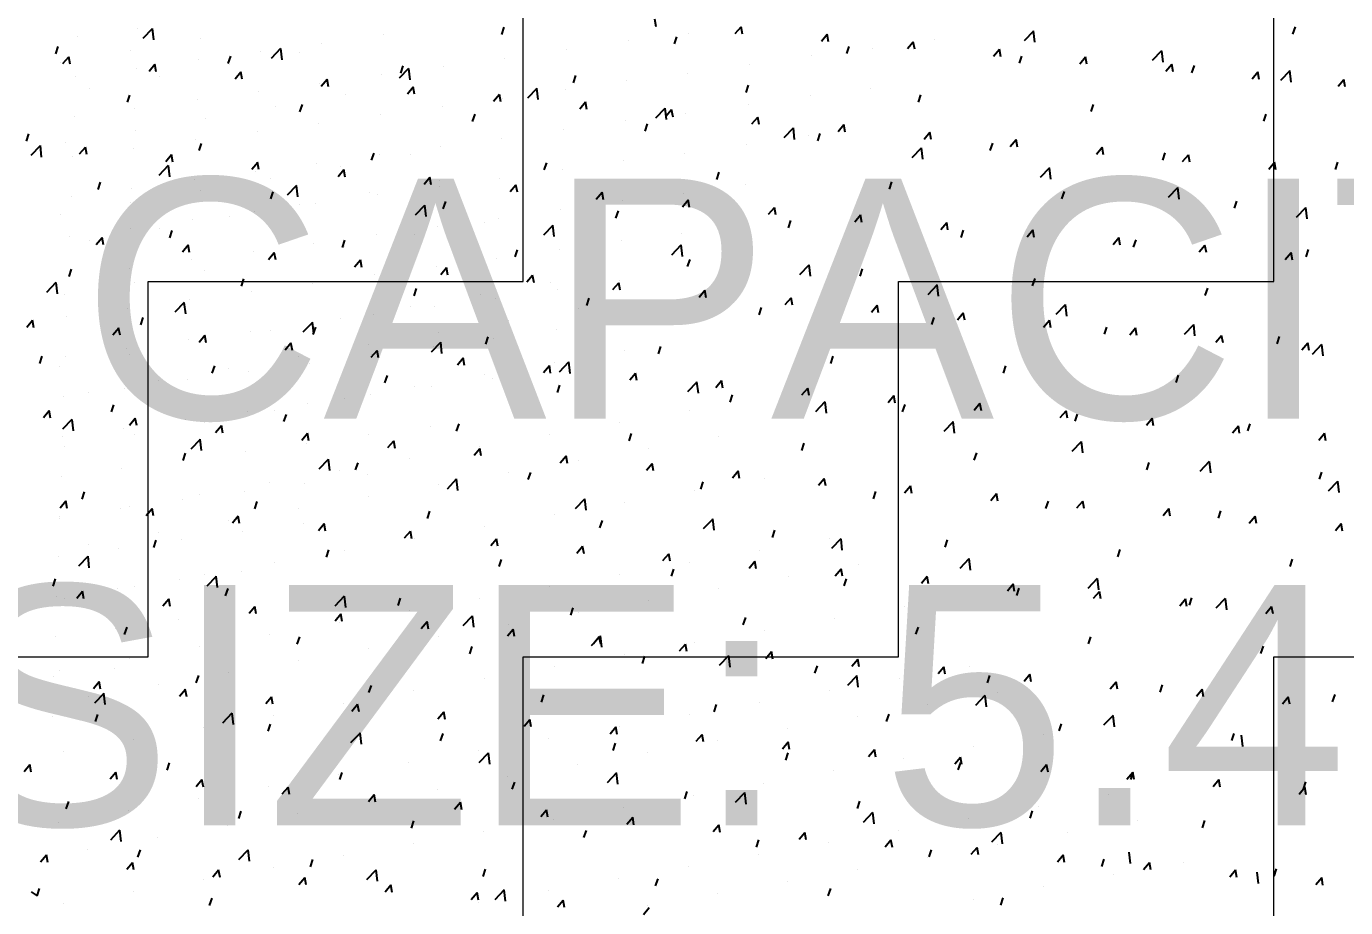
# Model space of a CAD drawing. Header units: millimetres. Extents: x 331487 to 517269, y 198509 to 399936.
# Drawn here: x 416035 to 417134, y 395081 to 395814 of the extents above; entities that cross this region are included whole.
import ezdxf

# ---------------------------------------------------------------- set-up
doc = ezdxf.new("R2010")
doc.units = ezdxf.units.MM
doc.header["$MEASUREMENT"] = 0
doc.layers.add('9th_Hatch-4', color=252, linetype='Continuous', lineweight=5)
doc.layers.add('9th_Text', color=7, linetype='Continuous', lineweight=5)
doc.layers.add('COLUMN', color=6, linetype='Continuous')
doc.styles.add('MtXpl_Swis721_Lt_BT', font='swissl.ttf')

msp = doc.modelspace()

# ---------------------------------------------------------------- linework, layer by layer
at = {"layer": '9th_Hatch-4', "linetype": 'Continuous'}
for p, q in [((416448.7, 395602.1), (416448.7, 395914.6)), ((417073.7, 395602.1), (417073.7, 395914.6)), ((416136.2, 395602.1), (416448.7, 395602.1)), ((416136.2, 395289.6), (416136.2, 395602.1)), ((416761.2, 395602.1), (417073.7, 395602.1)), ((416761.2, 395289.6), (416761.2, 395602.1)), ((415823.7, 395289.6), (416136.2, 395289.6)), ((416448.7, 395289.6), (416761.2, 395289.6)), ((416448.7, 394977.1), (416448.7, 395289.6)), ((417073.7, 395289.6), (417386.2, 395289.6)), ((417073.7, 394977.1), (417073.7, 395289.6))]:
    msp.add_line(p, q, dxfattribs=at)
at = {"layer": 'COLUMN', "color": 2, "linetype": 'Continuous'}
for p, q in [((416430.8, 395807.7), (416432.8, 395813.7)), ((416559.5, 395814.1), (416558.3, 395820.4)), ((416625.2, 395808.4), (416630.1, 395814.1)), ((416631.2, 395807.9), (416630.1, 395814.1)), ((417089.7, 395807.9), (417091.7, 395813.9)), ((416077.2, 395806), (416077.2, 395806)), ((416127.7, 395812.4), (416127.7, 395812.4)), ((416132.2, 395804.5), (416140, 395812.6)), ((416141, 395803.1), (416139.9, 395812.5)), ((416180, 395804.6), (416180, 395804.6)), ((416332.2, 395807.5), (416332.2, 395807.5)), ((416536.1, 395802.2), (416536.1, 395802.2)), ((416574.5, 395799.7), (416576.5, 395805.7)), ((416586.6, 395808.6), (416586.6, 395808.6)), ((416697, 395802.1), (416701.8, 395807.9)), ((416702.9, 395801.6), (416701.8, 395807.9)), ((416791.2, 395803.7), (416791.2, 395803.7)), ((416866, 395802.6), (416873.8, 395810.7)), ((416874.8, 395801.2), (416873.7, 395810.6)), ((416059.3, 395791.4), (416061.4, 395797.5)), ((416121.7, 395794.6), (416121.7, 395794.6)), ((416229.8, 395793.6), (416229.8, 395793.6)), ((416239, 395788), (416246.7, 395796.1)), ((416247.8, 395786.5), (416246.7, 395796)), ((416262.3, 395792.6), (416262.3, 395792.6)), ((416280.3, 395800), (416280.3, 395800)), ((416484.8, 395795.2), (416484.8, 395795.2)), ((416718.2, 395791.7), (416720.2, 395797.7)), ((416739.2, 395796.2), (416739.2, 395796.2)), ((416768.7, 395795.9), (416773.5, 395801.6)), ((416774.7, 395795.3), (416773.5, 395801.6)), ((416840.4, 395789.6), (416845.2, 395795.3)), ((416846.4, 395789), (416845.2, 395795.3)), ((416972.8, 395786.1), (416980.6, 395794.2)), ((416981.6, 395784.6), (416980.5, 395794.1)), ((416063.4, 395784.5), (416063.4, 395784.5)), ((416065.3, 395783.4), (416070.1, 395789.1)), ((416071.3, 395782.9), (416070.1, 395789.1)), ((416137, 395777.1), (416141.9, 395782.9)), ((416143, 395776.6), (416141.8, 395782.8)), ((416178.4, 395786.6), (416178.4, 395786.6)), ((416203, 395783.4), (416205.1, 395789.5)), ((416204, 395782.6), (416204, 395782.6)), ((416346.8, 395775.4), (416348.8, 395781.5)), ((416382.3, 395781.3), (416382.3, 395781.3)), ((416432.9, 395787.7), (416432.9, 395787.7)), ((416637.4, 395782.8), (416637.4, 395782.8)), ((416688.7, 395789.8), (416688.7, 395789.8)), ((416861.9, 395783.6), (416863.9, 395789.7)), ((416912.1, 395783.3), (416917, 395789)), ((416918.1, 395782.8), (416917, 395789)), ((416983.9, 395777), (416988.7, 395782.8)), ((416989.8, 395776.5), (416988.7, 395782.8)), ((417005.6, 395775.6), (417007.7, 395781.7)), ((416076, 395772.7), (416076, 395772.7)), ((416126.5, 395779.1), (416126.5, 395779.1)), ((416145.7, 395772.6), (416145.7, 395772.6)), ((416208.8, 395770.8), (416213.6, 395776.6)), ((416214.7, 395770.3), (416213.6, 395776.6)), ((416280.5, 395764.6), (416285.3, 395770.3)), ((416286.5, 395764), (416285.3, 395770.3)), ((416331, 395774.2), (416331, 395774.2)), ((416345.7, 395771.4), (416353.5, 395779.5)), ((416354.5, 395769.9), (416353.4, 395779.4)), ((416490.5, 395767.4), (416492.5, 395773.5)), ((416534.9, 395768.9), (416534.9, 395768.9)), ((416585.4, 395775.3), (416585.4, 395775.3)), ((417055.6, 395770.7), (417060.4, 395776.5)), ((417061.6, 395770.2), (417060.4, 395776.5)), ((417079.5, 395769.5), (417087.3, 395777.6)), ((417088.3, 395768), (417087.2, 395777.5)), ((417127.3, 395764.5), (417132.1, 395770.2)), ((417133.3, 395763.9), (417132.1, 395770.2)), ((416087.4, 395762.6), (416087.4, 395762.6)), ((416228.5, 395760.3), (416228.5, 395760.3)), ((416279.1, 395766.7), (416279.1, 395766.7)), ((416352.2, 395758.3), (416357, 395764)), ((416358.2, 395757.8), (416357, 395764)), ((416452.4, 395754.9), (416460.2, 395763)), ((416461.2, 395753.4), (416460.1, 395762.9)), ((416483.6, 395761.9), (416483.6, 395761.9)), ((416634.2, 395759.4), (416636.2, 395765.4)), ((416738, 395763), (416738, 395763)), ((416119, 395751.2), (416121.1, 395757.2)), ((416177.2, 395753.3), (416177.2, 395753.3)), ((416242.2, 395747.6), (416242.2, 395747.6)), ((416262.7, 395743.2), (416264.8, 395749.2)), ((416300.5, 395757.6), (416300.5, 395757.6)), ((416381.1, 395748), (416381.1, 395748)), ((416423.9, 395752), (416428.8, 395757.8)), ((416429.9, 395751.5), (416428.8, 395757.7)), ((416431.6, 395754.4), (416431.6, 395754.4)), ((416495.7, 395745.7), (416500.5, 395751.5)), ((416501.6, 395745.2), (416500.5, 395751.5)), ((416636.2, 395749.5), (416636.2, 395749.5)), ((416687.5, 395756.6), (416687.5, 395756.6)), ((416777.9, 395751.4), (416779.9, 395757.4)), ((416921.6, 395743.4), (416923.6, 395749.4)), ((416074.8, 395739.4), (416074.8, 395739.4)), ((416125.3, 395745.8), (416125.3, 395745.8)), ((416183.9, 395737.6), (416183.9, 395737.6)), ((416329.8, 395740.9), (416329.8, 395740.9)), ((416406.5, 395735.2), (416408.5, 395741.2)), ((416559.1, 395738.3), (416566.9, 395746.4)), ((416567.9, 395736.8), (416566.8, 395746.3)), ((416567.4, 395739.5), (416572.2, 395745.2)), ((416573.4, 395738.9), (416572.2, 395745.2)), ((416584.2, 395742), (416584.2, 395742)), ((416639.1, 395733.2), (416643.9, 395738.9)), ((416645.1, 395732.7), (416643.9, 395738.9)), ((417065.3, 395735.4), (417067.4, 395741.4)), ((416035, 395718.9), (416037, 395725)), ((416125.5, 395727.6), (416125.5, 395727.6)), ((416227.3, 395727), (416227.3, 395727)), ((416277.8, 395733.4), (416277.8, 395733.4)), ((416482.4, 395728.6), (416482.4, 395728.6)), ((416533.7, 395735.6), (416533.7, 395735.6)), ((416550.2, 395727.1), (416552.2, 395733.2)), ((416665.9, 395721.8), (416673.6, 395729.9)), ((416674.7, 395720.3), (416673.6, 395729.8)), ((416693.9, 395719.1), (416695.9, 395725.2)), ((416710.8, 395726.9), (416715.7, 395732.7)), ((416716.8, 395726.4), (416715.7, 395732.6)), ((416782.6, 395720.6), (416787.4, 395726.4)), ((416788.5, 395720.1), (416787.4, 395726.4)), ((416038.8, 395707.1), (416046.6, 395715.2)), ((416047.6, 395705.6), (416046.5, 395715.1)), ((416067.2, 395717.6), (416067.2, 395717.6)), ((416079.2, 395708.2), (416084, 395713.9)), ((416085.2, 395707.6), (416084, 395713.9)), ((416176, 395720), (416176, 395720)), ((416178.7, 395710.9), (416180.7, 395717)), ((416379.9, 395714.7), (416379.9, 395714.7)), ((416430.4, 395721.1), (416430.4, 395721.1)), ((416634.9, 395716.2), (416634.9, 395716.2)), ((416686.3, 395723.3), (416686.3, 395723.3)), ((416837.6, 395711.1), (416839.6, 395717.2)), ((416854.3, 395714.4), (416859.1, 395720.1)), ((416860.3, 395713.8), (416859.1, 395720.1)), ((416073.5, 395706.1), (416073.5, 395706.1)), ((416124, 395712.5), (416124, 395712.5)), ((416150.9, 395701.9), (416155.7, 395707.6)), ((416156.9, 395701.4), (416155.7, 395707.6)), ((416322.4, 395702.9), (416324.5, 395708.9)), ((416328.6, 395707.6), (416328.6, 395707.6)), ((416354.7, 395708), (416354.7, 395708)), ((416583, 395708.7), (416583, 395708.7)), ((416772.6, 395705.2), (416780.4, 395713.3)), ((416781.4, 395703.7), (416780.3, 395713.2)), ((416926, 395708.1), (416930.8, 395713.8)), ((416932, 395707.5), (416930.8, 395713.8)), ((416981.3, 395703.1), (416983.3, 395709.2)), ((416997.7, 395701.8), (417002.6, 395707.5)), ((417003.7, 395701.3), (417002.6, 395707.5)), ((416145.5, 395690.6), (416153.3, 395698.7)), ((416154.3, 395689.1), (416153.2, 395698.6)), ((416222.6, 395695.6), (416227.5, 395701.4)), ((416226.1, 395693.7), (416226.1, 395693.7)), ((416228.6, 395695.1), (416227.4, 395701.4)), ((416276.6, 395700.1), (416276.6, 395700.1)), ((416294.4, 395689.3), (416299.2, 395695.1)), ((416296.4, 395698), (416296.4, 395698)), ((416300.3, 395688.8), (416299.2, 395695.1)), ((416466.1, 395694.9), (416468.2, 395700.9)), ((416481.1, 395695.3), (416481.1, 395695.3)), ((416532.5, 395702.3), (416532.5, 395702.3)), ((416609.9, 395686.9), (416611.9, 395692.9)), ((416879.3, 395688.7), (416887.1, 395696.8)), ((416888.1, 395687.2), (416887, 395696.7)), ((417069.5, 395695.5), (417074.3, 395701.3)), ((417075.4, 395695), (417074.3, 395701.3)), ((417125, 395695.1), (417127, 395701.2)), ((416094.7, 395678.7), (416096.7, 395684.7)), ((416174.8, 395686.7), (416174.8, 395686.7)), ((416238.1, 395687.9), (416238.1, 395687.9)), ((416252.2, 395674), (416260, 395682.1)), ((416261, 395672.5), (416259.9, 395682)), ((416366.1, 395683.1), (416370.9, 395688.8)), ((416372.1, 395682.5), (416370.9, 395688.8)), ((416378.7, 395686), (416378.7, 395686)), ((416378.7, 395681.4), (416378.7, 395681.4)), ((416429.2, 395687.8), (416429.2, 395687.8)), ((416437.8, 395676.8), (416442.6, 395682.5)), ((416443.8, 395676.3), (416442.6, 395682.5)), ((416633.7, 395682.9), (416633.7, 395682.9)), ((416753.6, 395678.9), (416755.6, 395684.9)), ((416072.3, 395672.8), (416072.3, 395672.8)), ((416122.8, 395679.2), (416122.8, 395679.2)), ((416179.7, 395677.9), (416179.7, 395677.9)), ((416238.4, 395670.7), (416240.4, 395676.7)), ((416320.3, 395676), (416320.3, 395676)), ((416327.3, 395674.3), (416327.3, 395674.3)), ((416509.5, 395670.5), (416514.4, 395676.3)), ((416515.5, 395670), (416514.4, 395676.3)), ((416581.3, 395664.2), (416586.1, 395670)), ((416581.8, 395675.4), (416581.8, 395675.4)), ((416587.2, 395663.7), (416586.1, 395670)), ((416897.3, 395670.9), (416899.3, 395676.9)), ((416986, 395672.1), (416993.8, 395680.2)), ((416994.8, 395670.6), (416993.7, 395680.1)), ((416121.4, 395667.9), (416121.4, 395667.9)), ((416224.9, 395660.4), (416224.9, 395660.4)), ((416262, 395666), (416262, 395666)), ((416275.4, 395666.8), (416275.4, 395666.8)), ((416358.9, 395657.5), (416366.7, 395665.6)), ((416367.7, 395656), (416366.6, 395665.5)), ((416382.1, 395662.6), (416384.1, 395668.7)), ((416479.9, 395662), (416479.9, 395662)), ((416525.8, 395654.6), (416527.9, 395660.7)), ((416531.3, 395669), (416531.3, 395669)), ((416653, 395658), (416657.8, 395663.7)), ((416659, 395657.4), (416657.8, 395663.7)), ((417041, 395662.9), (417043, 395668.9)), ((417092.7, 395655.6), (417100.5, 395663.7)), ((417101.6, 395654.1), (417100.5, 395663.6)), ((416063.1, 395657.9), (416063.1, 395657.9)), ((416173.6, 395653.4), (416173.6, 395653.4)), ((416203.7, 395656), (416203.7, 395656)), ((416377.5, 395648.1), (416377.5, 395648.1)), ((416416.8, 395651), (416416.8, 395651)), ((416428, 395654.5), (416428, 395654.5)), ((416465.7, 395640.9), (416473.5, 395649)), ((416474.5, 395639.4), (416473.4, 395648.9)), ((416669.5, 395646.6), (416671.6, 395652.7)), ((416724.7, 395651.7), (416729.5, 395657.4)), ((416730.7, 395651.2), (416729.5, 395657.4)), ((416796.4, 395645.4), (416801.3, 395651.2)), ((416802.4, 395644.9), (416801.3, 395651.1)), ((416071.1, 395639.5), (416071.1, 395639.5)), ((416093.1, 395632.9), (416097.9, 395638.7)), ((416099, 395632.4), (416097.9, 395638.7)), ((416121.6, 395645.9), (416121.6, 395645.9)), ((416145.4, 395646), (416145.4, 395646)), ((416154.4, 395638.4), (416156.4, 395644.4)), ((416326.1, 395641.1), (416326.1, 395641.1)), ((416358.5, 395641), (416358.5, 395641)), ((416580.6, 395642.1), (416580.6, 395642.1)), ((416813.3, 395638.6), (416815.3, 395644.7)), ((416868.2, 395639.1), (416873, 395644.9)), ((416874.1, 395638.6), (416873, 395644.9)), ((416939.9, 395632.9), (416944.7, 395638.6)), ((416945.9, 395632.3), (416944.7, 395638.6)), ((416087.1, 395636), (416087.1, 395636)), ((416164.8, 395626.7), (416169.6, 395632.4)), ((416170.8, 395626.1), (416169.6, 395632.4)), ((416223.7, 395627.2), (416223.7, 395627.2)), ((416236.5, 395620.4), (416241.3, 395626.1)), ((416242.5, 395619.9), (416241.3, 395626.1)), ((416274.2, 395633.6), (416274.2, 395633.6)), ((416298.1, 395630.4), (416300.1, 395636.4)), ((416300.2, 395631), (416300.2, 395631)), ((416441.8, 395622.4), (416443.8, 395628.4)), ((416478.7, 395628.7), (416478.7, 395628.7)), ((416530.1, 395635.7), (416530.1, 395635.7)), ((416572.4, 395624.3), (416580.2, 395632.5)), ((416581.2, 395622.9), (416580.1, 395632.4)), ((416957, 395630.6), (416959, 395636.6)), ((417011.6, 395626.6), (417016.4, 395632.3)), ((417017.6, 395626.1), (417016.4, 395632.3)), ((417083.3, 395620.3), (417088.2, 395626.1)), ((417089.3, 395619.8), (417088.2, 395626)), ((417100.7, 395622.6), (417102.7, 395628.6)), ((416172.3, 395620.1), (416172.3, 395620.1)), ((416241.9, 395621), (416241.9, 395621)), ((416308.2, 395614.1), (416313.1, 395619.9)), ((416314.2, 395613.6), (416313.1, 395619.9)), ((416426.8, 395621.2), (416426.8, 395621.2)), ((416585.5, 395614.4), (416587.6, 395620.4)), ((416679.1, 395607.8), (416686.9, 395615.9)), ((416687.9, 395606.3), (416686.8, 395615.8)), ((416069.9, 395606.2), (416069.9, 395606.2)), ((416070.4, 395606.1), (416072.4, 395612.2)), ((416120.4, 395612.6), (416120.4, 395612.6)), ((416183.6, 395611), (416183.6, 395611)), ((416214.1, 395598.1), (416216.1, 395604.2)), ((416324.9, 395607.8), (416324.9, 395607.8)), ((416376.3, 395614.8), (416376.3, 395614.8)), ((416380, 395607.8), (416384.8, 395613.6)), ((416385.9, 395607.3), (416384.8, 395613.6)), ((416451.7, 395601.6), (416456.5, 395607.3)), ((416457.7, 395601), (416456.5, 395607.3)), ((416729.2, 395606.4), (416731.3, 395612.4)), ((416872.9, 395598.4), (416875, 395604.4)), ((416052, 395593.1), (416059.8, 395601.3)), ((416060.8, 395591.7), (416059.7, 395601.2)), ((416125.3, 395601), (416125.3, 395601)), ((416222.5, 395593.9), (416222.5, 395593.9)), ((416273, 395600.3), (416273, 395600.3)), ((416357.8, 395590.1), (416359.8, 395596.2)), ((416471, 395601.4), (416471, 395601.4)), ((416477.5, 395595.4), (416477.5, 395595.4)), ((416523.4, 395595.3), (416528.2, 395601)), ((416529.4, 395594.8), (416528.2, 395601)), ((416528.8, 395602.5), (416528.8, 395602.5)), ((416595.1, 395589), (416600, 395594.8)), ((416601.1, 395588.5), (416600, 395594.8)), ((416785.8, 395591.2), (416793.6, 395599.4)), ((416794.6, 395589.8), (416793.5, 395599.3)), ((417016.7, 395590.3), (417018.7, 395596.4)), ((416066.9, 395590.9), (416066.9, 395590.9)), ((416158.7, 395576.6), (416166.5, 395584.7)), ((416167.6, 395575.1), (416166.4, 395584.6)), ((416171.1, 395586.8), (416171.1, 395586.8)), ((416412.7, 395591.3), (416412.7, 395591.3)), ((416425.6, 395587.9), (416425.6, 395587.9)), ((416501.5, 395582.1), (416503.5, 395588.2)), ((416666.9, 395582.7), (416671.7, 395588.5)), ((416672.8, 395582.2), (416671.7, 395588.5)), ((416738.6, 395576.5), (416743.4, 395582.2)), ((416744.6, 395575.9), (416743.4, 395582.2)), ((416892.6, 395574.7), (416900.3, 395582.8)), ((416901.4, 395573.2), (416900.3, 395582.7)), ((416068.7, 395572.9), (416068.7, 395572.9)), ((416119.2, 395579.3), (416119.2, 395579.3)), ((416130.1, 395565.9), (416132.1, 395571.9)), ((416296.1, 395571.3), (416296.1, 395571.3)), ((416323.7, 395574.5), (416323.7, 395574.5)), ((416354.4, 395581.3), (416354.4, 395581.3)), ((416375, 395581.5), (416375, 395581.5)), ((416495, 395579.4), (416495, 395579.4)), ((416645.2, 395574.1), (416647.2, 395580.2)), ((416788.9, 395566.1), (416791, 395572.1)), ((416810.3, 395570.2), (416815.1, 395575.9)), ((416816.3, 395569.7), (416815.1, 395575.9)), ((416035.2, 395564), (416040, 395569.7)), ((416041.2, 395563.5), (416040, 395569.7)), ((416106.9, 395557.7), (416111.8, 395563.5)), ((416112.9, 395557.2), (416111.7, 395563.5)), ((416221.3, 395560.6), (416221.3, 395560.6)), ((416237.8, 395561.3), (416237.8, 395561.3)), ((416265.5, 395560), (416273.3, 395568.2)), ((416271.8, 395567), (416271.8, 395567)), ((416274.3, 395558.6), (416273.2, 395568.1)), ((416273.8, 395557.9), (416275.8, 395563.9)), ((416436.7, 395569.4), (416436.7, 395569.4)), ((416476.3, 395562.1), (416476.3, 395562.1)), ((416882, 395563.9), (416886.9, 395569.7)), ((416888, 395563.4), (416886.9, 395569.7)), ((416932.6, 395558.1), (416934.7, 395564.1)), ((416953.8, 395557.6), (416958.6, 395563.4)), ((416959.7, 395557.1), (416958.6, 395563.4)), ((416999.3, 395558.1), (417007.1, 395566.3)), ((417008.1, 395556.7), (417007, 395566.2)), ((416169.9, 395553.5), (416169.9, 395553.5)), ((416178.7, 395551.5), (416183.5, 395557.2)), ((416179.4, 395551.3), (416179.4, 395551.3)), ((416184.6, 395550.9), (416183.5, 395557.2)), ((416250.4, 395545.2), (416255.2, 395550.9)), ((416256.4, 395544.6), (416255.2, 395550.9)), ((416320, 395549.4), (416320, 395549.4)), ((416372.2, 395543.5), (416380, 395551.6)), ((416378.4, 395559.4), (416378.4, 395559.4)), ((416381, 395542), (416379.9, 395551.5)), ((416417.5, 395549.9), (416419.5, 395555.9)), ((416424.3, 395554.6), (416424.3, 395554.6)), ((417025.5, 395551.4), (417030.3, 395557.1)), ((417031.5, 395550.8), (417030.3, 395557.1)), ((417076.4, 395550.1), (417078.4, 395556.1)), ((417097.2, 395545.1), (417102, 395550.8)), ((417103.2, 395544.6), (417102, 395550.8)), ((417106, 395541.6), (417113.8, 395549.7)), ((417114.8, 395540.1), (417113.7, 395549.6)), ((416046, 395533.6), (416048.1, 395539.7)), ((416067.5, 395539.6), (416067.5, 395539.6)), ((416118, 395546), (416118, 395546)), ((416121.1, 395541.3), (416121.1, 395541.3)), ((416261.7, 395539.4), (416261.7, 395539.4)), ((416322.1, 395538.9), (416326.9, 395544.6)), ((416322.5, 395541.2), (416322.5, 395541.2)), ((416328.1, 395538.4), (416326.9, 395544.6)), ((416373.8, 395548.2), (416373.8, 395548.2)), ((416393.8, 395532.6), (416398.7, 395538.4)), ((416399.8, 395532.1), (416398.7, 395538.4)), ((416533.2, 395544.4), (416533.2, 395544.4)), ((416561.2, 395541.9), (416563.2, 395547.9)), ((416704.9, 395533.8), (416706.9, 395539.9)), ((416062.8, 395531.3), (416062.8, 395531.3)), ((416189.7, 395525.6), (416191.8, 395531.7)), ((416203.4, 395529.3), (416203.4, 395529.3)), ((416220, 395527.3), (416220, 395527.3)), ((416270.5, 395533.7), (416270.5, 395533.7)), ((416465.6, 395526.3), (416470.4, 395532.1)), ((416471.5, 395525.8), (416470.4, 395532.1)), ((416474.9, 395534.4), (416474.9, 395534.4)), ((416478.9, 395526.9), (416486.7, 395535.1)), ((416487.7, 395525.5), (416486.6, 395535)), ((416848.6, 395525.8), (416850.6, 395531.9)), ((416145.1, 395519.3), (416145.1, 395519.3)), ((416168.7, 395520.2), (416168.7, 395520.2)), ((416333.5, 395517.6), (416335.5, 395523.7)), ((416416.5, 395524.4), (416416.5, 395524.4)), ((416423.1, 395521.3), (416423.1, 395521.3)), ((416537.3, 395520.1), (416542.1, 395525.8)), ((416543.3, 395519.5), (416542.1, 395525.8)), ((416585.6, 395510.4), (416593.4, 395518.5)), ((416594.5, 395508.9), (416593.3, 395518.4)), ((416609, 395513.8), (416613.8, 395519.5)), ((416615, 395513.3), (416613.8, 395519.5)), ((416992.3, 395517.8), (416994.4, 395523.9)), ((416066.2, 395506.3), (416066.2, 395506.3)), ((416086.8, 395509.3), (416086.8, 395509.3)), ((416116.8, 395512.7), (416116.8, 395512.7)), ((416321.3, 395507.9), (416321.3, 395507.9)), ((416358.2, 395514.4), (416358.2, 395514.4)), ((416372.6, 395514.9), (416372.6, 395514.9)), ((416477.2, 395509.6), (416479.2, 395515.6)), ((416620.9, 395501.6), (416622.9, 395507.6)), ((416680.7, 395507.5), (416685.6, 395513.3)), ((416686.7, 395507), (416685.6, 395513.3)), ((416752.5, 395501.2), (416757.3, 395507)), ((416758.4, 395500.7), (416757.3, 395507)), ((416049.1, 395488.8), (416053.9, 395494.5)), ((416055.1, 395488.3), (416053.9, 395494.5)), ((416105.7, 395493.4), (416107.7, 395499.4)), ((416241.6, 395494.4), (416241.6, 395494.4)), ((416269.3, 395500.4), (416269.3, 395500.4)), ((416299.9, 395504.4), (416299.9, 395504.4)), ((416587.4, 395494.7), (416587.4, 395494.7)), ((416692.4, 395493.8), (416700.2, 395502)), ((416701.2, 395492.4), (416700.1, 395501.9)), ((416764.6, 395493.6), (416766.6, 395499.6)), ((416824.2, 395495), (416829, 395500.7)), ((416830.2, 395494.4), (416829, 395500.7)), ((416895.9, 395488.7), (416900.7, 395494.4)), ((416901.9, 395488.2), (416900.7, 395494.4)), ((416065.3, 395479.2), (416073.1, 395487.3)), ((416074.1, 395477.7), (416073, 395487.2)), ((416120.8, 395482.5), (416125.6, 395488.3)), ((416126.8, 395482), (416125.6, 395488.2)), ((416167.5, 395487), (416167.5, 395487)), ((416183.3, 395484.3), (416183.3, 395484.3)), ((416218.8, 395494), (416218.8, 395494)), ((416249.4, 395485.4), (416251.5, 395491.4)), ((416393.1, 395477.4), (416395.2, 395483.4)), ((416529.1, 395484.7), (416529.1, 395484.7)), ((416799.1, 395477.3), (416806.9, 395485.4)), ((416807.9, 395475.8), (416806.8, 395485.3)), ((416908.3, 395485.6), (416910.3, 395491.6)), ((416967.6, 395482.4), (416972.5, 395488.2)), ((416973.6, 395481.9), (416972.5, 395488.2)), ((417052, 395477.6), (417054, 395483.6)), ((416065, 395473.1), (416065, 395473.1)), ((416115.5, 395479.5), (416115.5, 395479.5)), ((416125, 395474.3), (416125, 395474.3)), ((416192.5, 395476.2), (416197.4, 395482)), ((416198.5, 395475.7), (416197.3, 395482)), ((416264.3, 395470), (416269.1, 395475.7)), ((416270.2, 395469.4), (416269.1, 395475.7)), ((416320.1, 395474.6), (416320.1, 395474.6)), ((416371.4, 395481.6), (416371.4, 395481.6)), ((416470.7, 395474.7), (416470.7, 395474.7)), ((416536.9, 395469.3), (416538.9, 395475.4)), ((416611.3, 395472.8), (416611.3, 395472.8)), ((417039.4, 395476.1), (417044.2, 395481.9)), ((417045.3, 395475.6), (417044.2, 395481.9)), ((417111.1, 395469.9), (417115.9, 395475.6)), ((417117.1, 395469.3), (417115.9, 395475.6)), ((416066.6, 395464.3), (416066.6, 395464.3)), ((416172, 395462.6), (416179.8, 395470.7)), ((416180.8, 395461.2), (416179.7, 395470.7)), ((416268.1, 395467.1), (416268.1, 395467.1)), ((416336, 395463.7), (416340.8, 395469.4)), ((416342, 395463.1), (416340.8, 395469.4)), ((416407.7, 395457.4), (416412.5, 395463.1)), ((416412.4, 395464.7), (416412.4, 395464.7)), ((416413.7, 395456.9), (416412.5, 395463.1)), ((416553, 395462.8), (416553, 395462.8)), ((416680.6, 395461.3), (416682.6, 395467.4)), ((416905.8, 395460.7), (416913.6, 395468.8)), ((416914.6, 395459.3), (416913.5, 395468.8)), ((416165.4, 395453.1), (416167.4, 395459.1)), ((416166.3, 395453.7), (416166.3, 395453.7)), ((416217.6, 395460.7), (416217.6, 395460.7)), ((416278.7, 395446.1), (416286.5, 395454.2)), ((416287.5, 395444.6), (416286.4, 395454.1)), ((416309.1, 395445.1), (416311.2, 395451.1)), ((416354.1, 395454.7), (416354.1, 395454.7)), ((416479.4, 395451.1), (416484.3, 395456.9)), ((416485.4, 395450.6), (416484.3, 395456.9)), ((416494.7, 395452.8), (416494.7, 395452.8)), ((416551.2, 395444.9), (416556, 395450.6)), ((416557.1, 395444.3), (416556, 395450.6)), ((416824.3, 395453.3), (416826.3, 395459.4)), ((416968, 395445.3), (416970, 395451.4)), ((417012.5, 395444.2), (417020.3, 395452.3)), ((417021.3, 395442.7), (417020.2, 395452.2)), ((416063.8, 395439.8), (416063.8, 395439.8)), ((416114.3, 395446.2), (416114.3, 395446.2)), ((416295.8, 395444.7), (416295.8, 395444.7)), ((416318.8, 395441.3), (416318.8, 395441.3)), ((416436.4, 395442.8), (416436.4, 395442.8)), ((416452.8, 395437.1), (416454.9, 395443.1)), ((416622.9, 395438.6), (416627.7, 395444.3)), ((416628.9, 395438), (416627.7, 395444.3)), ((417111.7, 395437.3), (417113.7, 395443.3)), ((416237.5, 395434.7), (416237.5, 395434.7)), ((416266.9, 395433.8), (416266.9, 395433.8)), ((416378.1, 395432.7), (416378.1, 395432.7)), ((416385.5, 395429.5), (416393.2, 395437.6)), ((416394.3, 395428.1), (416393.2, 395437.6)), ((416596.6, 395429.1), (416598.6, 395435.1)), ((416649.5, 395437.8), (416649.5, 395437.8)), ((416694.6, 395432.3), (416699.4, 395438)), ((416700.6, 395431.8), (416699.4, 395438)), ((416766.3, 395426), (416771.2, 395431.8)), ((416772.3, 395425.5), (416771.2, 395431.8)), ((417119.3, 395427.6), (417127.1, 395435.7)), ((417128.1, 395426.2), (417127, 395435.7)), ((416063, 395413.6), (416067.8, 395419.3)), ((416068.9, 395413), (416067.8, 395419.3)), ((416081.4, 395420.9), (416083.4, 395426.9)), ((416165, 395420.4), (416165, 395420.4)), ((416179.1, 395424.7), (416179.1, 395424.7)), ((416216.4, 395427.4), (416216.4, 395427.4)), ((416225.1, 395412.8), (416227.1, 395418.9)), ((416319.7, 395422.7), (416319.7, 395422.7)), ((416492.2, 395413), (416500, 395421.1)), ((416501, 395411.5), (416499.9, 395421)), ((416532.9, 395417.8), (416532.9, 395417.8)), ((416591.2, 395427.8), (416591.2, 395427.8)), ((416740.3, 395421.1), (416742.3, 395427.1)), ((416838.1, 395419.8), (416842.9, 395425.5)), ((416844, 395419.2), (416842.9, 395425.5)), ((416884, 395413.1), (416886, 395419.1)), ((416909.8, 395413.5), (416914.6, 395419.2)), ((416915.8, 395412.9), (416914.6, 395419.2)), ((416062.6, 395406.5), (416062.6, 395406.5)), ((416113.1, 395412.9), (416113.1, 395412.9)), ((416120.8, 395414.7), (416120.8, 395414.7)), ((416134.7, 395407.3), (416139.5, 395413)), ((416140.7, 395406.8), (416139.5, 395413)), ((416206.4, 395401), (416211.2, 395406.8)), ((416212.4, 395400.5), (416211.2, 395406.7)), ((416261.4, 395412.7), (416261.4, 395412.7)), ((416368.8, 395404.8), (416370.8, 395410.9)), ((416474.6, 395407.8), (416474.6, 395407.8)), ((416981.5, 395407.2), (416986.3, 395412.9)), ((416987.5, 395406.7), (416986.3, 395412.9)), ((417027.7, 395405.1), (417029.7, 395411.1)), ((417053.2, 395400.9), (417058.1, 395406.7)), ((417059.2, 395400.4), (417058.1, 395406.7)), ((416062.5, 395404.7), (416062.5, 395404.7)), ((416203.1, 395402.7), (416203.1, 395402.7)), ((416265.7, 395400.5), (416265.7, 395400.5)), ((416278.1, 395394.7), (416283, 395400.5)), ((416284.1, 395394.2), (416283, 395400.5)), ((416416.3, 395397.8), (416416.3, 395397.8)), ((416512.5, 395396.8), (416514.6, 395402.9)), ((416598.9, 395396.4), (416606.7, 395404.5)), ((416607.7, 395395), (416606.6, 395404.4)), ((417125, 395394.7), (417129.8, 395400.4)), ((417130.9, 395394.1), (417129.8, 395400.4)), ((416141.1, 395380.6), (416143.1, 395386.6)), ((416144.8, 395392.7), (416144.8, 395392.7)), ((416163.8, 395387.1), (416163.8, 395387.1)), ((416215.2, 395394.1), (416215.2, 395394.1)), ((416349.9, 395388.5), (416354.7, 395394.2)), ((416355.8, 395387.9), (416354.7, 395394.2)), ((416357.9, 395387.7), (416357.9, 395387.7)), ((416421.6, 395382.2), (416426.4, 395387.9)), ((416427.6, 395381.7), (416426.4, 395387.9)), ((416656.2, 395388.8), (416658.3, 395394.9)), ((416703.7, 395388.1), (416703.7, 395388.1)), ((416705.6, 395379.9), (416713.4, 395388)), ((416714.4, 395378.4), (416713.3, 395387.9)), ((416800, 395380.8), (416802, 395386.9)), ((416078.5, 395365.2), (416086.3, 395373.3)), ((416086.5, 395382.7), (416086.5, 395382.7)), ((416111.9, 395379.6), (416111.9, 395379.6)), ((416284.8, 395372.6), (416286.8, 395378.6)), ((416299.6, 395377.7), (416299.6, 395377.7)), ((416493.3, 395375.9), (416498.1, 395381.7)), ((416499.3, 395375.4), (416498.1, 395381.6)), ((416565, 395369.6), (416569.9, 395375.4)), ((416571, 395369.1), (416569.9, 395375.4)), ((416645.4, 395378.1), (416645.4, 395378.1)), ((416943.7, 395372.8), (416945.7, 395378.8)), ((416061.4, 395373.2), (416061.4, 395373.2)), ((416087.3, 395363.7), (416086.2, 395373.2)), ((416241.3, 395367.7), (416241.3, 395367.7)), ((416428.5, 395364.6), (416430.5, 395370.6)), ((416572.2, 395356.6), (416574.2, 395362.6)), ((416587.1, 395368.1), (416587.1, 395368.1)), ((416636.8, 395363.4), (416641.6, 395369.1)), ((416642.7, 395362.8), (416641.6, 395369.1)), ((416708.5, 395357.1), (416713.3, 395362.8)), ((416714.5, 395356.6), (416713.3, 395362.8)), ((416727.7, 395366.2), (416727.7, 395366.2)), ((416812.4, 395363.3), (416820.1, 395371.4)), ((416821.2, 395361.8), (416820.1, 395371.3)), ((417087.4, 395364.8), (417089.4, 395370.8)), ((416057.1, 395348.3), (416059.1, 395354.4)), ((416162.6, 395353.8), (416162.6, 395353.8)), ((416183, 395357.7), (416183, 395357.7)), ((416185.3, 395348.7), (416193.1, 395356.8)), ((416194.1, 395347.2), (416193, 395356.7)), ((416214, 395360.8), (416214, 395360.8)), ((416528.8, 395358.1), (416528.8, 395358.1)), ((416669.4, 395356.2), (416669.4, 395356.2)), ((416715.9, 395348.6), (416718, 395354.6)), ((416780.2, 395350.8), (416785, 395356.6)), ((416786.2, 395350.3), (416785, 395356.5)), ((416919.1, 395346.8), (416926.9, 395354.9)), ((416927.9, 395345.3), (416926.8, 395354.8)), ((416076.8, 395338.3), (416081.7, 395344.1)), ((416082.8, 395337.8), (416081.6, 395344.1)), ((416110.7, 395346.3), (416110.7, 395346.3)), ((416124.7, 395347.7), (416124.7, 395347.7)), ((416200.8, 395340.3), (416202.8, 395346.4)), ((416470.4, 395348.1), (416470.4, 395348.1)), ((416611, 395346.2), (416611, 395346.2)), ((416851.9, 395344.5), (416856.8, 395350.3)), ((416857.9, 395344), (416856.8, 395350.3)), ((416859.6, 395340.5), (416861.7, 395346.6)), ((416923.7, 395338.3), (416928.5, 395344)), ((416929.6, 395337.7), (416928.5, 395344)), ((416060.2, 395339.9), (416060.2, 395339.9)), ((416066.3, 395337.7), (416066.3, 395337.7)), ((416148.6, 395332.1), (416153.4, 395337.8)), ((416154.5, 395331.5), (416153.4, 395337.8)), ((416220.3, 395325.8), (416225.1, 395331.5)), ((416226.3, 395325.3), (416225.1, 395331.5)), ((416292, 395332.1), (416299.8, 395340.2)), ((416300.8, 395330.6), (416299.7, 395340.1)), ((416344.5, 395332.3), (416346.5, 395338.4)), ((416412.1, 395338.1), (416412.1, 395338.1)), ((416488.2, 395324.3), (416490.2, 395330.4)), ((416552.7, 395336.2), (416552.7, 395336.2)), ((416765.9, 395331.2), (416765.9, 395331.2)), ((416995.4, 395332), (417000.2, 395337.7)), ((417001.4, 395331.5), (417000.2, 395337.7)), ((417003.4, 395332.5), (417005.4, 395338.6)), ((417025.8, 395330.2), (417033.6, 395338.3)), ((417034.6, 395328.7), (417033.5, 395338.2)), ((417067.1, 395325.7), (417071.9, 395331.5)), ((417073.1, 395325.2), (417071.9, 395331.4)), ((416161.4, 395320.5), (416161.4, 395320.5)), ((416292, 395319.5), (416296.8, 395325.3)), ((416298, 395319), (416296.8, 395325.3)), ((416353.8, 395328.1), (416353.8, 395328.1)), ((416363.7, 395313.2), (416368.6, 395319)), ((416369.7, 395312.7), (416368.6, 395319)), ((416398.7, 395315.6), (416406.5, 395323.7)), ((416407.5, 395314.1), (416406.4, 395323.6)), ((416494.4, 395326.1), (416494.4, 395326.1)), ((416631.9, 395316.3), (416633.9, 395322.3)), ((416707.6, 395321.2), (416707.6, 395321.2)), ((416109.5, 395313), (416109.5, 395313)), ((416116.7, 395308.1), (416118.8, 395314.1)), ((416237.2, 395308.1), (416237.2, 395308.1)), ((416295.5, 395318.1), (416295.5, 395318.1)), ((416435.5, 395307), (416440.3, 395312.7)), ((416436.1, 395316.1), (416436.1, 395316.1)), ((416441.4, 395306.4), (416440.3, 395312.7)), ((416649.2, 395311.2), (416649.2, 395311.2)), ((416775.6, 395308.3), (416777.7, 395314.3)), ((416058.9, 395306.6), (416058.9, 395306.6)), ((416178.9, 395298), (416178.9, 395298)), ((416260.5, 395300.1), (416262.5, 395306.1)), ((416377.8, 395306.1), (416377.8, 395306.1)), ((416404.2, 395292.1), (416406.2, 395298.1)), ((416505.4, 395299), (416513.2, 395307.1)), ((416507.2, 395300.7), (416512, 395306.4)), ((416513.2, 395300.2), (416512, 395306.4)), ((416514.2, 395297.5), (416513.1, 395307)), ((416578.9, 395294.4), (416583.7, 395300.2)), ((416584.9, 395293.9), (416583.7, 395300.2)), ((416590.9, 395301.2), (416590.9, 395301.2)), ((416919.3, 395300.3), (416921.4, 395306.3)), ((417063, 395292.3), (417065.1, 395298.3)), ((416120.5, 395288), (416120.5, 395288)), ((416261.1, 395286.1), (416261.1, 395286.1)), ((416319.4, 395296.1), (416319.4, 395296.1)), ((416532.6, 395291.1), (416532.6, 395291.1)), ((416547.9, 395284), (416549.9, 395290.1)), ((416612.2, 395282.5), (416619.9, 395290.6)), ((416621, 395281), (416619.9, 395290.5)), ((416650.6, 395288.1), (416655.5, 395293.9)), ((416656.6, 395287.6), (416655.5, 395293.9)), ((416722.4, 395281.9), (416727.2, 395287.6)), ((416728.3, 395281.3), (416727.2, 395287.6)), ((416062.2, 395278), (416062.2, 395278)), ((416108.2, 395279.7), (416108.2, 395279.7)), ((416202.8, 395276.1), (416202.8, 395276.1)), ((416474.3, 395281.1), (416474.3, 395281.1)), ((416691.6, 395276), (416693.6, 395282.1)), ((416794.1, 395275.6), (416798.9, 395281.3)), ((416800.1, 395275.1), (416798.9, 395281.3)), ((416820.1, 395281.5), (416820.1, 395281.5)), ((416865.8, 395269.3), (416870.6, 395275.1)), ((416871.8, 395268.8), (416870.6, 395275.1)), ((416057.7, 395273.3), (416057.7, 395273.3)), ((416090.7, 395263.1), (416095.5, 395268.9)), ((416096.7, 395262.6), (416095.5, 395268.9)), ((416144.5, 395266.1), (416144.5, 395266.1)), ((416176.4, 395267.8), (416178.5, 395273.9)), ((416320.2, 395259.8), (416322.2, 395265.8)), ((416416, 395271.1), (416416, 395271.1)), ((416718.9, 395265.9), (416726.7, 395274)), ((416727.7, 395264.4), (416726.6, 395273.9)), ((416761.7, 395271.5), (416761.7, 395271.5)), ((416835.3, 395268), (416837.3, 395274.1)), ((416937.5, 395263), (416942.4, 395268.8)), ((416943.5, 395262.5), (416942.4, 395268.8)), ((416979, 395260), (416981.1, 395266.1)), ((416086.2, 395256.1), (416086.2, 395256.1)), ((416091.8, 395251.3), (416099.6, 395259.4)), ((416100.6, 395249.8), (416099.5, 395259.3)), ((416162.4, 395256.8), (416167.3, 395262.6)), ((416168.4, 395256.3), (416167.2, 395262.6)), ((416234.2, 395250.6), (416239, 395256.3)), ((416240.1, 395250), (416239, 395256.3)), ((416357.6, 395261.1), (416357.6, 395261.1)), ((416463.9, 395251.8), (416465.9, 395257.8)), ((416703.4, 395261.5), (416703.4, 395261.5)), ((416825.6, 395249.4), (416833.4, 395257.5)), ((416834.4, 395247.9), (416833.3, 395257.4)), ((416844, 395259.6), (416844, 395259.6)), ((417009.3, 395256.8), (417014.1, 395262.5)), ((417015.2, 395256.2), (417014.1, 395262.5)), ((417081, 395250.5), (417085.8, 395256.2)), ((417087, 395250), (417085.8, 395256.2)), ((417122.7, 395252), (417124.8, 395258.1)), ((416092.4, 395235.6), (416094.4, 395241.6)), ((416198.5, 395234.7), (416206.3, 395242.8)), ((416207.3, 395233.2), (416206.2, 395242.7)), ((416299.3, 395251.1), (416299.3, 395251.1)), ((416305.9, 395244.3), (416310.7, 395250)), ((416311.9, 395243.8), (416310.7, 395250)), ((416377.6, 395238), (416382.4, 395243.8)), ((416383.6, 395237.5), (416382.4, 395243.8)), ((416586.8, 395241.5), (416586.8, 395241.5)), ((416607.6, 395243.8), (416609.6, 395249.8)), ((416645.1, 395251.5), (416645.1, 395251.5)), ((416751.3, 395235.8), (416753.3, 395241.8)), ((416785.7, 395249.6), (416785.7, 395249.6)), ((416056.5, 395240), (416056.5, 395240)), ((416182.7, 395231.1), (416182.7, 395231.1)), ((416236.1, 395227.6), (416238.2, 395233.6)), ((416241, 395241.1), (416241, 395241.1)), ((416449.3, 395231.7), (416454.2, 395237.5)), ((416455.3, 395231.2), (416454.2, 395237.5)), ((416521.1, 395225.5), (416525.9, 395231.2)), ((416527, 395224.9), (416525.9, 395231.2)), ((416528.5, 395231.5), (416528.5, 395231.5)), ((416727.4, 395239.6), (416727.4, 395239.6)), ((416895, 395227.8), (416897, 395233.8)), ((416932.3, 395232.8), (416940.1, 395240.9)), ((416941.1, 395231.3), (416940, 395240.8)), ((416124.4, 395221.1), (416124.4, 395221.1)), ((416305.2, 395218.1), (416313, 395226.3)), ((416314.1, 395216.7), (416312.9, 395226.2)), ((416379.8, 395219.5), (416381.9, 395225.6)), ((416470.1, 395221.5), (416470.1, 395221.5)), ((416592.8, 395219.2), (416597.6, 395224.9)), ((416598.8, 395218.7), (416597.6, 395224.9)), ((416610.7, 395219.5), (416610.7, 395219.5)), ((416669.1, 395229.5), (416669.1, 395229.5)), ((416882.2, 395224.6), (416882.2, 395224.6)), ((417038.7, 395219.8), (417040.7, 395225.8)), ((417047.9, 395214.8), (417046.8, 395224.3)), ((416066, 395211.1), (416066, 395211.1)), ((416411.8, 395211.5), (416411.8, 395211.5)), ((416412, 395201.6), (416419.8, 395209.7)), ((416420.8, 395200.1), (416419.7, 395209.6)), ((416523.6, 395211.5), (416525.6, 395217.6)), ((416552.4, 395209.5), (416552.4, 395209.5)), ((416664.5, 395212.9), (416669.3, 395218.7)), ((416667.3, 395203.5), (416669.3, 395209.6)), ((416670.5, 395212.4), (416669.3, 395218.7)), ((416736.2, 395206.6), (416741.1, 395212.4)), ((416742.2, 395206.1), (416741.1, 395212.4)), ((416823.9, 395214.6), (416823.9, 395214.6)), ((416032.9, 395194.2), (416037.7, 395199.9)), ((416038.8, 395193.6), (416037.7, 395199.9)), ((416152.1, 395195.3), (416154.1, 395201.3)), ((416353.5, 395201.4), (416353.5, 395201.4)), ((416494.1, 395199.5), (416494.1, 395199.5)), ((416765.6, 395204.6), (416765.6, 395204.6)), ((416808, 395200.4), (416812.8, 395206.1)), ((416811, 395195.5), (416813, 395201.6)), ((416813.9, 395199.8), (416812.8, 395206.1)), ((416879.7, 395194.1), (416884.5, 395199.8)), ((416885.7, 395193.6), (416884.5, 395199.8)), ((416104.6, 395187.9), (416109.4, 395193.6)), ((416110.6, 395187.4), (416109.4, 395193.6)), ((416176.3, 395181.6), (416181.1, 395187.4)), ((416182.3, 395181.1), (416181.1, 395187.4)), ((416295.2, 395191.4), (416295.2, 395191.4)), ((416295.8, 395187.3), (416297.8, 395193.3)), ((416435.8, 395189.5), (416435.8, 395189.5)), ((416518.7, 395185), (416526.5, 395193.2)), ((416527.5, 395183.6), (416526.4, 395193.1)), ((416707.3, 395194.5), (416707.3, 395194.5)), ((416951.4, 395187.8), (416956.2, 395193.6)), ((416954.7, 395187.5), (416956.7, 395193.6)), ((416957.4, 395187.3), (416956.2, 395193.6)), ((417023.1, 395181.5), (417028, 395187.3)), ((417029.1, 395181), (417028, 395187.3)), ((416236.9, 395181.4), (416236.9, 395181.4)), ((416248, 395175.4), (416252.9, 395181.1)), ((416254, 395174.8), (416252.8, 395181.1)), ((416377.5, 395179.5), (416377.5, 395179.5)), ((416439.5, 395179.3), (416441.6, 395185.3)), ((416583.2, 395171.3), (416585.3, 395177.3)), ((416625.4, 395168.5), (416633.2, 395176.6)), ((416634.2, 395167), (416633.1, 395176.5)), ((416648.9, 395184.5), (416648.9, 395184.5)), ((417094.9, 395175.3), (417099.7, 395181)), ((417098.4, 395179.5), (417100.4, 395185.5)), ((417100.8, 395174.7), (417099.7, 395181)), ((416068.1, 395163), (416070.1, 395169.1)), ((416178.6, 395171.4), (416178.6, 395171.4)), ((416319.2, 395169.5), (416319.2, 395169.5)), ((416319.8, 395169.1), (416324.6, 395174.8)), ((416325.7, 395168.5), (416324.6, 395174.8)), ((416391.5, 395162.8), (416396.3, 395168.5)), ((416397.5, 395162.3), (416396.3, 395168.5)), ((416590.6, 395174.5), (416590.6, 395174.5)), ((416727, 395163.3), (416729, 395169.3)), ((416878.1, 395164.9), (416878.1, 395164.9)), ((416936.4, 395174.9), (416936.4, 395174.9)), ((416120.2, 395161.4), (416120.2, 395161.4)), ((416211.8, 395155), (416213.8, 395161.1)), ((416260.8, 395159.5), (416260.8, 395159.5)), ((416463.2, 395156.5), (416468, 395162.3)), ((416469.2, 395156), (416468, 395162.3)), ((416474, 395154.5), (416474, 395154.5)), ((416532.3, 395164.5), (416532.3, 395164.5)), ((416534.9, 395150.3), (416539.8, 395156)), ((416540.9, 395149.7), (416539.8, 395156)), ((416732.1, 395151.9), (416739.9, 395160.1)), ((416740.9, 395150.5), (416739.8, 395160)), ((416819.8, 395154.9), (416819.8, 395154.9)), ((416870.7, 395155.3), (416872.7, 395161.3)), ((416061.9, 395151.4), (416061.9, 395151.4)), ((416105.1, 395137.3), (416112.8, 395145.4)), ((416113.9, 395135.8), (416112.8, 395145.3)), ((416202.5, 395149.5), (416202.5, 395149.5)), ((416355.5, 395147), (416357.5, 395153.1)), ((416415.7, 395144.5), (416415.7, 395144.5)), ((416499.2, 395139), (416501.3, 395145.1)), ((416606.7, 395144), (416611.5, 395149.7)), ((416612.6, 395143.4), (416611.5, 395149.7)), ((416678.4, 395137.7), (416683.2, 395143.4)), ((416684.4, 395137.2), (416683.2, 395143.4)), ((416761.4, 395144.9), (416761.4, 395144.9)), ((416838.9, 395135.4), (416846.7, 395143.5)), ((416847.7, 395133.9), (416846.6, 395143.4)), ((416902, 395143), (416902, 395143)), ((416960.4, 395153), (416960.4, 395153)), ((417014.4, 395147.2), (417016.4, 395153.3)), ((416144.2, 395139.4), (416144.2, 395139.4)), ((416357.3, 395134.5), (416357.3, 395134.5)), ((416642.9, 395131), (416645, 395137.1)), ((416703.1, 395134.9), (416703.1, 395134.9)), ((416750.1, 395131.4), (416754.9, 395137.2)), ((416756.1, 395130.9), (416754.9, 395137.2)), ((416843.7, 395132.9), (416843.7, 395132.9)), ((416046.7, 395119), (416051.6, 395124.7)), ((416052.7, 395118.4), (416051.5, 395124.7)), ((416085.9, 395129.4), (416085.9, 395129.4)), ((416127.8, 395122.8), (416129.8, 395128.8)), ((416211.8, 395120.7), (416219.6, 395128.9)), ((416220.6, 395119.3), (416219.5, 395128.8)), ((416271.5, 395114.8), (416273.5, 395120.8)), ((416299, 395124.5), (416299, 395124.5)), ((416644.8, 395124.9), (416644.8, 395124.9)), ((416785.4, 395122.9), (416785.4, 395122.9)), ((416786.7, 395123), (416788.7, 395129)), ((416821.8, 395125.2), (416826.7, 395130.9)), ((416827.8, 395124.6), (416826.7, 395130.9)), ((416893.6, 395118.9), (416898.4, 395124.6)), ((416899.5, 395118.3), (416898.4, 395124.6)), ((416930.4, 395115), (416932.4, 395121)), ((416954.4, 395117.4), (416953.3, 395126.9)), ((416118.5, 395112.7), (416123.3, 395118.4)), ((416124.4, 395112.2), (416123.3, 395118.4)), ((416190.2, 395106.4), (416195, 395112.2)), ((416196.2, 395105.9), (416195, 395112.1)), ((416240.7, 395114.5), (416240.7, 395114.5)), ((416318.5, 395104.2), (416326.3, 395112.3)), ((416327.3, 395102.7), (416326.2, 395112.2)), ((416415.2, 395106.8), (416417.2, 395112.8)), ((416586.5, 395114.9), (416586.5, 395114.9)), ((416727.1, 395112.9), (416727.1, 395112.9)), ((416965.3, 395112.6), (416970.1, 395118.3)), ((416971.3, 395112.1), (416970.1, 395118.3)), ((416998.6, 395118), (416998.6, 395118)), ((417037, 395106.3), (417041.8, 395112.1)), ((417043, 395105.8), (417041.8, 395112.1)), ((417061.1, 395100.8), (417060, 395110.3)), ((417074.1, 395107), (417076.1, 395113)), ((416182.4, 395104.5), (416182.4, 395104.5)), ((416261.9, 395100.1), (416266.7, 395105.9)), ((416267.9, 395099.6), (416266.7, 395105.9)), ((416333.6, 395093.9), (416338.5, 395099.6)), ((416339.6, 395093.3), (416338.5, 395099.6)), ((416528.2, 395104.9), (416528.2, 395104.9)), ((416558.9, 395098.8), (416560.9, 395104.8)), ((416668.8, 395102.9), (416668.8, 395102.9)), ((416940.2, 395108), (416940.2, 395108)), ((417108.7, 395100.1), (417113.6, 395105.8)), ((417114.7, 395099.5), (417113.6, 395105.8)), ((416038.8, 395093.9), (416043.8, 395090.5)), ((416043.8, 395090.5), (416045.8, 395096.6)), ((416124.1, 395094.4), (416124.1, 395094.4)), ((416187.5, 395082.5), (416189.5, 395088.6)), ((416405.4, 395087.6), (416410.2, 395093.3)), ((416411.3, 395087.1), (416410.2, 395093.3)), ((416425.2, 395087.6), (416433, 395095.8)), ((416434, 395086.2), (416432.9, 395095.7)), ((416469.9, 395094.8), (416469.9, 395094.8)), ((416610.5, 395092.9), (416610.5, 395092.9)), ((416702.6, 395090.7), (416704.7, 395096.8)), ((416823.6, 395087.9), (416823.6, 395087.9)), ((416846.3, 395082.7), (416848.4, 395088.8)), ((416881.9, 395098), (416881.9, 395098)), ((416065.8, 395084.4), (416065.8, 395084.4)), ((416411.5, 395084.8), (416411.5, 395084.8)), ((416477.1, 395081.3), (416481.9, 395087.1)), ((416483.1, 395080.8), (416481.9, 395087)), ((416548.8, 395075), (416553.6, 395080.8)), ((416552.1, 395082.9), (416552.1, 395082.9))]:
    msp.add_line(p, q, dxfattribs=at)

# ---------------------------------------------------------------- texts
at = {"layer": '9th_Text', "style": 'MtXpl_Swis721_Lt_BT'}
for s, p in [('CAPACITY: 1,00,000 LTR', (416080.3, 395487.7)), ('SIZE: 5.4 X 4.80 X 5.5 MTR', (415970.7, 395149.2))]:
    msp.add_text(s, height=200, dxfattribs=at).set_placement(p)

doc.saveas('drawing.dxf')
